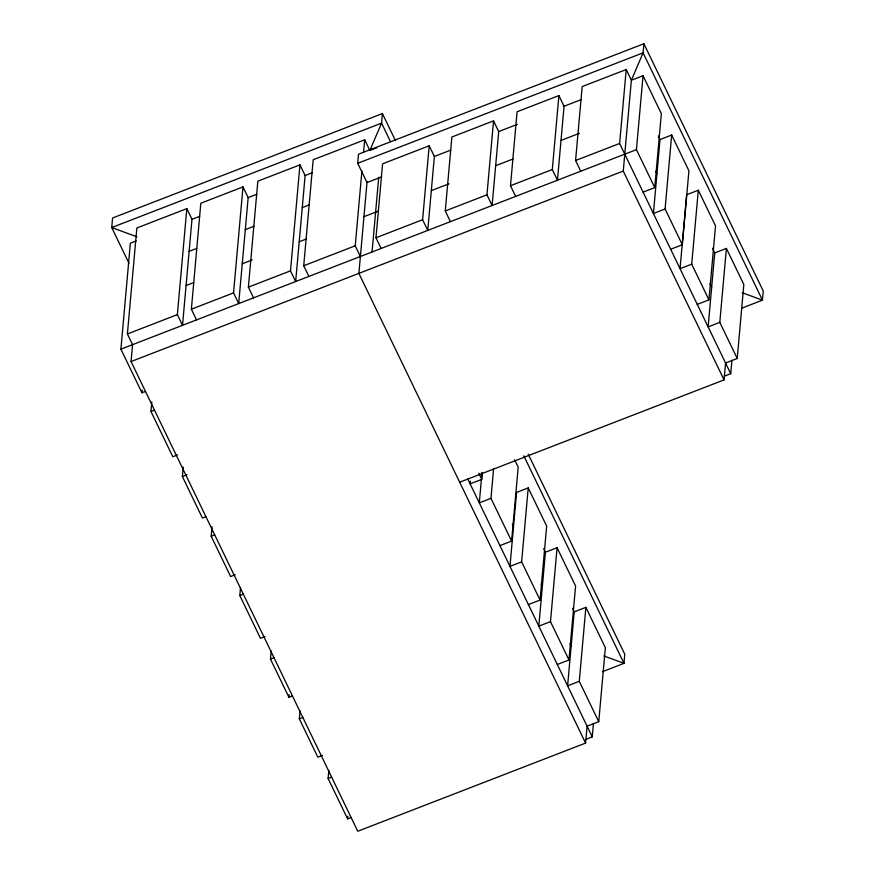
<?xml version="1.0" encoding="UTF-8"?>
<svg xmlns="http://www.w3.org/2000/svg" width="875" height="875" viewBox="0 0 875 875"><rect width="100%" height="100%" fill="white"/><g stroke="black" fill="none" stroke-linecap="round" stroke-linejoin="round"><path stroke-width="1.31" d="M145.458 391.442L141.958 392.798L120.903 349.169L130.364 243.184L136.194 240.92M585.878 607.348L579.272 681.308L567.613 685.814L574.208 611.866L585.878 607.348L605.358 647.719L598.752 721.667L587.092 726.184L585.583 743.083L357.755 831.25L131.053 361.55L132.562 344.652L127.4 333.966L136.861 227.981L186.823 208.644L191.986 219.33L182.525 325.325L177.362 314.628L186.823 208.644M141.958 392.798L142.198 390.075M177.483 454.945L172.823 456.75L150.97 411.469L151.823 401.964M196.525 319.9L191.363 309.214L200.823 203.23L242.998 186.9L248.161 197.597L238.7 303.581L233.548 292.884L242.998 186.9M205.898 516.677L202.398 518.022L182.372 476.525L183.214 467.009M235.298 574.733L230.639 576.538L211.192 536.255L212.045 526.739M253.553 297.839L248.391 287.142L257.852 181.158L299.961 164.861L305.123 175.547L295.662 281.542L290.5 270.845L299.961 164.861M265.103 636.486L260.444 638.291L239.816 595.547L240.537 587.475M308.886 276.423L303.723 265.727L313.184 159.742L364.689 139.803L369.852 150.5L381.566 123.134L382.419 113.564L112.591 217.984L111.737 227.544L128.964 263.244M292.403 695.909L288.903 697.266L270.473 659.061L271.184 650.989M288.903 697.266L289.144 694.575M322.481 755.366L317.822 757.17L299.327 718.845L300.037 710.773M381.642 176.87L366.997 182.536L357.711 163.286L358.52 154.186L643.891 43.75L763.263 291.069L762.442 300.169L742.066 308.066M360.391 256.484L355.239 245.798L361.9 171.062M363.606 152.031L364.689 139.803M367.062 181.748L358.892 273.383L585.583 743.083M372.061 251.967L378.733 177.242M381.139 248.456L375.977 237.77L382.583 163.811L429.209 145.775L434.372 156.461L427.766 230.409L422.603 219.723L429.209 145.775M351.094 817.513L347.594 818.869L328.114 778.498L328.836 770.438M347.594 818.869L347.834 816.178M450.428 221.637L445.277 210.952L451.872 137.003L493.544 120.87L498.706 131.567L492.111 205.516L486.948 194.819L493.544 120.87M470.367 481.195L470.127 483.853L481.797 479.336L482.398 472.609M481.436 478.986L479.303 502.863L490.973 498.345L493.609 468.77M481.677 476.339L482.027 472.358M515.648 196.405L510.497 185.708L517.092 111.759L558.906 95.583L564.069 106.269L557.462 180.217L552.311 169.531L558.906 95.583M499.931 545.606L511.602 541.089L518.197 467.141L514.664 459.812M521.631 561.859L528.227 487.911L516.567 492.428L509.961 566.377L521.631 561.859L540.061 600.064L528.402 604.581M580.738 171.216L575.575 160.519L582.181 86.57L626.216 69.53L631.367 80.227L623.263 171.073L724.052 379.903L459.681 482.212M540.061 600.064L546.667 526.116L528.227 487.911M545.42 552.212L538.814 626.161L550.484 621.644L557.08 547.695L545.42 552.212L543.681 548.614M557.309 664.486L568.98 659.969L575.575 586.02L557.08 547.695M724.434 376.13L730.723 373.702L619.609 143.478L626.216 69.53M643.891 43.75L643.081 52.85L631.367 80.227L643.037 75.709L661.347 113.663L654.752 187.611L643.092 192.117M654.752 187.611L636.431 149.658L643.037 75.709M585.977 739.298L592.255 736.87L593.447 723.428M660.013 139.562L653.406 213.511L665.077 208.994L671.672 135.045L660.013 139.562L658.295 135.997M670.666 249.255L682.325 244.737L688.931 170.789L671.672 135.045M691.709 264.173L698.305 190.225L686.645 194.742L680.039 268.691L691.709 264.173L708.936 299.873L697.266 304.38M708.936 299.873L715.531 225.914L698.305 190.225M714.733 252.941L708.138 326.889L719.797 322.372L726.392 248.423L714.733 252.941L712.447 248.205M724.052 379.903L725.561 363.005L737.231 358.488L743.827 284.539L726.392 248.423M730.723 373.702L731.927 360.248M191.986 219.33L199.62 216.377M248.161 197.597L256.823 194.239M305.123 175.547L312.331 172.758M371.022 150.052L376.852 147.787M357.711 163.286L643.081 52.85L762.442 300.169L742.262 292.764M189.12 251.366L196.755 248.412M245.306 229.633L253.969 226.275M302.258 207.583L309.477 204.794M434.372 156.461L450.734 150.128M498.706 131.567L517.3 124.37M564.069 106.269L581.208 99.63M186.08 285.534L193.714 282.581M242.255 263.791L252.153 259.963M299.217 241.752L306.425 238.952M363.945 216.694L378.591 211.028M431.32 190.619L448.941 183.805M495.655 165.725L513.013 159.009M561.017 140.427L579.392 133.317M127.4 333.966L177.362 314.628M191.363 309.214L233.548 292.884M248.391 287.142L290.5 270.845M303.723 265.727L355.239 245.798M375.977 237.77L422.603 219.723M445.277 210.952L486.948 194.819M510.497 185.708L552.311 169.531M575.575 160.519L619.609 143.478M120.903 349.169L636.431 149.658M131.053 361.55L623.263 171.073M150.97 411.469L154.47 410.123M182.372 476.525L187.031 474.72M211.192 536.255L214.692 534.898M239.816 595.547L243.316 594.191M270.473 659.061L273.962 657.705M299.327 718.845L302.816 717.489M602.339 671.727L623.973 663.348L624.783 654.248L528.172 454.07M328.114 778.498L331.614 777.142M136.981 236.819L111.737 227.544L381.566 123.134L390.469 141.597M603.783 655.933L623.973 663.348L523.808 455.809M655.812 171.347L656.961 173.72M709.975 283.544L711.681 287.098M665.077 208.994L682.325 244.737M719.797 322.372L737.231 358.488M382.419 113.564L395.478 140.645M572.491 608.311L574.208 611.866M512.334 524.147L513.516 526.586M541.209 583.975L542.369 586.37M570.019 643.661L571.156 646.023M478.844 473.233L481.797 479.336M490.973 498.345L511.602 541.089M550.484 621.644L568.98 659.969M579.272 681.308L598.752 721.667M467.775 478.964L592.255 736.87"/></g></svg>
